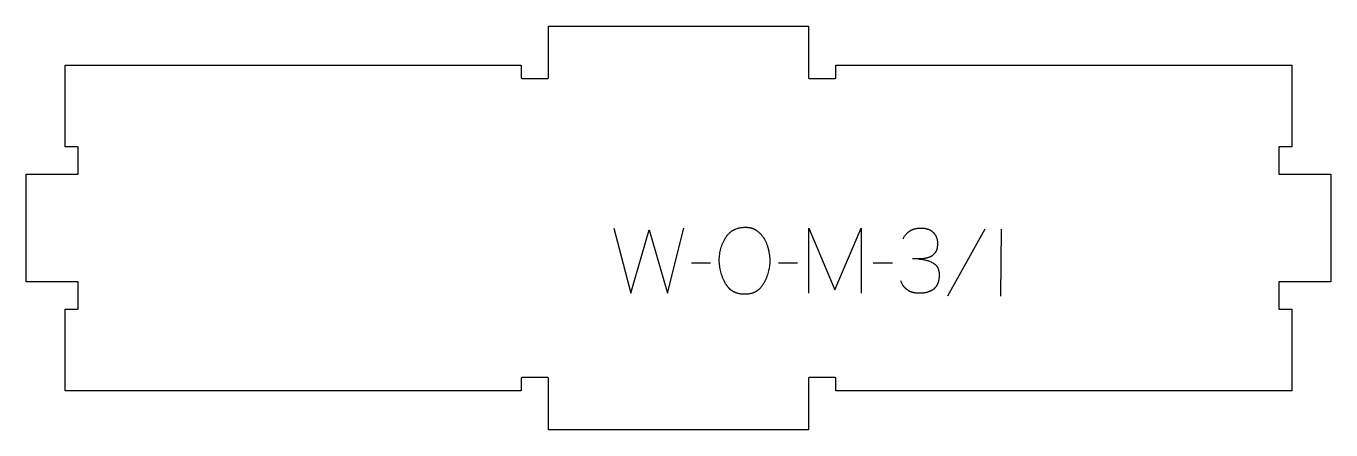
# Model space of a CAD drawing. Extents: x -300 to 300, y -93 to 93.
import ezdxf

# ---------------------------------------------------------------- set-up
doc = ezdxf.new("R2010")
doc.units = 0
doc.layers.add('1_ANYTOOL_1MMDEEP_LABELS_S', color=2, linetype='CONTINUOUS')
doc.layers.add('4_ANYTOOL_CUTTHROUGH_OUTSI', color=5, linetype='CONTINUOUS')

msp = doc.modelspace()

# ---------------------------------------------------------------- linework, layer by layer
at = {"layer": '1_ANYTOOL_1MMDEEP_LABELS_S'}
for p, q in [((140.76, -0.47), (123.58, -31.24)), ((148.29, -0.47), (147.97, -31.24)), ((14.72, -16.11), (5.93, -16.2)), ((54.75, -16.11), (45.96, -16.2)), ((98.25, -16.11), (89.46, -16.2))]:
    msp.add_line(p, q, dxfattribs=at)
msp.add_lwpolyline([(30.79, 0.34), (31.16, 0.34), (31.53, 0.32), (31.88, 0.29), (32.06, 0.27), (32.23, 0.25), (32.41, 0.22), (32.58, 0.2), (32.75, 0.17), (32.91, 0.13), (33.08, 0.1), (33.24, 0.06), (33.4, 0.01), (33.57, -0.03), (33.72, -0.08), (33.88, -0.13), (34.04, -0.19), (34.19, -0.24), (34.34, -0.3), (34.49, -0.37), (34.64, -0.43), (34.78, -0.5), (34.93, -0.57), (35.07, -0.65), (35.21, -0.73), (35.35, -0.81), (35.49, -0.89), (35.62, -0.98), (35.76, -1.06), (36.15, -1.34), (36.4, -1.53), (36.65, -1.73), (36.89, -1.94), (37.13, -2.15), (37.36, -2.36), (37.58, -2.59), (37.8, -2.82), (38.01, -3.05), (38.21, -3.3), (38.41, -3.55), (38.61, -3.8), (38.79, -4.06), (38.97, -4.33), (39.15, -4.6), (39.49, -5.17), (39.65, -5.46), (39.81, -5.75), (39.96, -6.05), (40.1, -6.35), (40.24, -6.66), (40.37, -6.96), (40.5, -7.28), (40.62, -7.59), (40.73, -7.91), (40.84, -8.23), (40.94, -8.56), (41.04, -8.89), (41.13, -9.22), (41.21, -9.56), (41.44, -10.58), (41.57, -11.26), (41.68, -11.93), (41.77, -12.59), (41.84, -13.24), (41.89, -13.89), (41.92, -14.54), (41.93, -15.17), (41.92, -15.81), (41.89, -16.45), (41.84, -17.08), (41.76, -17.72), (41.66, -18.36), (41.54, -19), (41.4, -19.63), (41.24, -20.27), (41.05, -20.91), (40.84, -21.55), (40.62, -22.18), (40.37, -22.82), (40.09, -23.46), (39.8, -24.1), (39.48, -24.73), (39.15, -25.37), (38.97, -25.69), (38.79, -25.99), (38.6, -26.28), (38.41, -26.57), (38.21, -26.84), (38.01, -27.1), (37.79, -27.36), (37.58, -27.6), (37.46, -27.72), (37.35, -27.84), (37.24, -27.95), (37.12, -28.06), (37, -28.17), (36.88, -28.28), (36.76, -28.38), (36.64, -28.48), (36.51, -28.58), (36.39, -28.67), (36.26, -28.77), (36.13, -28.86), (36, -28.95), (35.87, -29.03), (35.74, -29.12), (35.6, -29.2), (35.46, -29.27), (35.33, -29.35), (35.19, -29.42), (35.04, -29.5), (34.9, -29.56), (34.76, -29.63), (34.61, -29.69), (34.46, -29.75), (34.31, -29.81), (34.16, -29.87), (34.01, -29.92), (33.86, -29.97), (33.54, -30.07), (33.23, -30.15), (32.9, -30.23), (32.57, -30.29), (32.23, -30.35), (31.89, -30.39), (31.54, -30.43), (31.18, -30.45), (30.82, -30.47), (30.45, -30.47), (30.06, -30.47), (29.69, -30.45), (29.32, -30.43), (28.96, -30.39), (28.6, -30.34), (28.25, -30.29), (27.91, -30.22), (27.57, -30.15), (27.24, -30.06), (26.92, -29.97), (26.76, -29.91), (26.6, -29.86), (26.45, -29.8), (26.29, -29.74), (26.14, -29.68), (25.99, -29.62), (25.84, -29.55), (25.7, -29.48), (25.55, -29.41), (25.41, -29.33), (25.26, -29.25), (25.12, -29.18), (24.98, -29.09), (24.85, -29.01), (24.71, -28.92), (24.58, -28.83), (24.44, -28.74), (24.31, -28.64), (24.18, -28.55), (24.06, -28.45), (23.93, -28.34), (23.81, -28.24), (23.68, -28.13), (23.56, -28.02), (23.44, -27.91), (23.33, -27.79), (23.21, -27.67), (23.09, -27.55), (22.98, -27.43), (22.87, -27.31), (22.65, -27.05), (22.44, -26.78), (22.24, -26.5), (22.04, -26.21), (21.85, -25.91), (21.67, -25.6), (21.49, -25.29), (21.16, -24.64), (20.85, -23.99), (20.56, -23.34), (20.29, -22.69), (20.04, -22.04), (19.82, -21.39), (19.62, -20.74), (19.43, -20.09), (19.27, -19.44), (19.13, -18.79), (19.02, -18.14), (18.92, -17.48), (18.84, -16.83), (18.79, -16.18), (18.76, -15.52), (18.75, -14.87), (18.76, -14.18), (18.79, -13.49), (18.85, -12.81), (18.93, -12.13), (19.03, -11.46), (19.15, -10.8), (19.3, -10.14), (19.47, -9.49), (19.66, -8.85), (19.87, -8.21), (20.1, -7.58), (20.36, -6.95), (20.64, -6.33), (20.95, -5.71), (21.27, -5.1), (21.62, -4.5), (21.8, -4.2), (22, -3.91), (22.19, -3.63), (22.4, -3.36), (22.61, -3.1), (22.83, -2.85), (23.05, -2.61), (23.28, -2.38), (23.4, -2.27), (23.52, -2.16), (23.64, -2.05), (23.77, -1.95), (23.89, -1.84), (24.02, -1.74), (24.15, -1.64), (24.27, -1.55), (24.41, -1.46), (24.54, -1.36), (24.67, -1.28), (24.81, -1.19), (24.95, -1.11), (25.09, -1.02), (25.23, -0.94), (25.37, -0.87), (25.51, -0.79), (25.66, -0.72), (25.96, -0.58), (26.26, -0.46), (26.57, -0.34), (26.88, -0.23), (27.21, -0.13), (27.54, -0.04), (27.87, 0.04), (28.21, 0.11), (28.56, 0.17), (28.92, 0.22), (29.28, 0.27), (29.65, 0.3), (30.02, 0.32), (30.4, 0.34)], close=True, dxfattribs=at)
for points in [[(-29.64, 0), (-21.92, -30), (-13.48, -0.9), (-5, -30), (2.5, 0)], [(59.89, -30), (59.89, 0), (71.89, -28.37), (83.89, -0.13), (83.89, -30)], [(103.22, -4.93), (103.38, -4.63), (103.54, -4.33), (103.71, -4.05), (103.89, -3.77), (104.07, -3.51), (104.26, -3.25), (104.46, -3.01), (104.56, -2.89), (104.66, -2.77), (104.77, -2.66), (104.87, -2.55), (104.98, -2.44), (105.09, -2.33), (105.2, -2.22), (105.31, -2.12), (105.42, -2.02), (105.54, -1.93), (105.65, -1.83), (105.77, -1.74), (105.89, -1.65), (106.01, -1.56), (106.13, -1.47), (106.26, -1.39), (106.38, -1.31), (106.51, -1.23), (106.64, -1.16), (106.77, -1.08), (106.9, -1.01), (107.03, -0.94), (107.17, -0.88), (107.3, -0.81), (107.44, -0.75), (107.58, -0.69), (107.72, -0.64), (107.87, -0.58), (108.01, -0.53), (108.16, -0.48), (108.3, -0.43), (108.45, -0.39), (108.76, -0.31), (109.06, -0.24), (109.38, -0.17), (109.7, -0.12), (110.03, -0.08), (110.36, -0.04), (110.7, -0.02), (111.05, 0), (111.4, 0), (111.61, 0), (111.82, -0.01), (112.03, -0.02), (112.23, -0.03), (112.43, -0.05), (112.63, -0.07), (112.82, -0.09), (113.02, -0.12), (113.21, -0.15), (113.4, -0.18), (113.58, -0.22), (113.76, -0.27), (113.94, -0.31), (114.12, -0.36), (114.3, -0.41), (114.47, -0.47), (114.64, -0.53), (114.81, -0.6), (114.97, -0.66), (115.13, -0.74), (115.29, -0.81), (115.45, -0.89), (115.61, -0.97), (115.76, -1.06), (115.91, -1.15), (116.06, -1.24), (116.2, -1.34), (116.35, -1.44), (116.49, -1.55), (116.62, -1.66), (116.76, -1.77), (116.89, -1.89), (117.02, -2.01), (117.15, -2.13), (117.27, -2.25), (117.39, -2.38), (117.51, -2.51), (117.62, -2.65), (117.72, -2.79), (117.83, -2.93), (117.92, -3.07), (118.02, -3.22), (118.11, -3.37), (118.19, -3.52), (118.27, -3.68), (118.35, -3.84), (118.42, -4), (118.49, -4.17), (118.55, -4.34), (118.61, -4.51), (118.66, -4.68), (118.72, -4.86), (118.76, -5.04), (118.8, -5.23), (118.84, -5.42), (118.88, -5.61), (118.9, -5.8), (118.93, -6), (118.95, -6.2), (118.97, -6.4), (118.98, -6.61), (118.99, -6.82), (118.99, -7.03), (118.99, -7.59), (118.97, -7.92), (118.95, -8.24), (118.92, -8.55), (118.88, -8.85), (118.85, -9), (118.83, -9.15), (118.8, -9.29), (118.77, -9.43), (118.74, -9.56), (118.7, -9.7), (118.66, -9.83), (118.62, -9.96), (118.58, -10.08), (118.54, -10.21), (118.49, -10.33), (118.44, -10.45), (118.39, -10.56), (118.34, -10.67), (118.28, -10.78), (118.23, -10.89), (118.17, -11), (118.1, -11.1), (118.04, -11.2), (117.97, -11.3), (117.9, -11.39), (117.83, -11.49), (117.69, -11.66), (117.54, -11.84), (117.38, -12), (117.22, -12.16), (117.14, -12.24), (117.06, -12.31), (116.97, -12.39), (116.89, -12.46), (116.8, -12.53), (116.71, -12.6), (116.63, -12.66), (116.54, -12.73), (116.45, -12.79), (116.36, -12.85), (116.26, -12.91), (116.17, -12.97), (116.07, -13.03), (115.98, -13.08), (115.88, -13.14), (115.78, -13.19), (115.69, -13.24), (115.58, -13.29), (115.48, -13.33), (115.38, -13.38), (115.28, -13.42), (115.17, -13.46), (114.96, -13.54), (114.75, -13.62), (114.53, -13.68), (114.31, -13.75), (114.09, -13.81), (113.86, -13.86), (113.63, -13.91), (113.4, -13.96), (113.17, -14), (112.94, -14.04), (112.7, -14.08), (112.46, -14.1), (112.22, -14.13), (111.98, -14.15), (111.73, -14.17), (111.48, -14.18), (111.23, -14.19), (107.55, -14.23)], [(110.33, -14.23), (110.77, -14.26), (111.2, -14.29), (111.63, -14.34), (112.06, -14.4), (112.48, -14.47), (112.89, -14.56), (113.3, -14.65), (113.71, -14.75), (114.11, -14.87), (114.51, -15), (114.9, -15.13), (115.29, -15.28), (115.68, -15.44), (116.06, -15.61), (116.43, -15.79), (116.8, -15.99), (116.99, -16.08), (117.16, -16.19), (117.25, -16.24), (117.33, -16.3), (117.42, -16.35), (117.5, -16.41), (117.58, -16.47), (117.66, -16.53), (117.73, -16.59), (117.81, -16.65), (117.88, -16.72), (117.96, -16.78), (118.03, -16.85), (118.1, -16.91), (118.17, -16.98), (118.23, -17.05), (118.3, -17.12), (118.36, -17.19), (118.43, -17.27), (118.49, -17.34), (118.55, -17.42), (118.61, -17.49), (118.66, -17.57), (118.72, -17.65), (118.77, -17.73), (118.83, -17.81), (118.88, -17.89), (118.93, -17.98), (118.98, -18.06), (119.02, -18.15), (119.07, -18.24), (119.11, -18.33), (119.15, -18.42), (119.2, -18.51), (119.24, -18.6), (119.27, -18.69), (119.35, -18.89), (119.41, -19.08), (119.47, -19.28), (119.53, -19.49), (119.58, -19.7), (119.62, -19.91), (119.66, -20.13), (119.69, -20.36), (119.72, -20.59), (119.74, -20.82), (119.75, -21.06), (119.76, -21.31), (119.76, -21.56), (119.76, -21.84), (119.75, -22.11), (119.74, -22.38), (119.72, -22.64), (119.7, -22.9), (119.67, -23.16), (119.64, -23.4), (119.61, -23.65), (119.57, -23.89), (119.52, -24.12), (119.47, -24.35), (119.41, -24.58), (119.35, -24.8), (119.29, -25.01), (119.22, -25.22), (119.14, -25.43), (119.06, -25.62), (118.98, -25.82), (118.89, -26.01), (118.79, -26.19), (118.69, -26.37), (118.59, -26.55), (118.48, -26.72), (118.36, -26.88), (118.24, -27.05), (118.12, -27.2), (117.99, -27.35), (117.93, -27.42), (117.86, -27.5), (117.79, -27.57), (117.72, -27.64), (117.65, -27.71), (117.58, -27.77), (117.5, -27.84), (117.43, -27.9), (117.28, -28.03), (117.12, -28.15), (116.96, -28.27), (116.79, -28.38), (116.63, -28.49), (116.46, -28.6), (116.28, -28.7), (116.1, -28.8), (115.92, -28.89), (115.74, -28.98), (115.55, -29.07), (115.35, -29.15), (115.16, -29.23), (114.96, -29.3), (114.76, -29.38), (114.55, -29.44), (114.34, -29.51), (114.13, -29.57), (113.91, -29.62), (113.69, -29.67), (113.47, -29.72), (113.24, -29.77), (113.01, -29.81), (112.77, -29.84), (112.53, -29.88), (112.05, -29.93), (111.55, -29.97), (111.03, -29.99), (110.5, -30), (110.12, -29.99), (109.75, -29.98), (109.38, -29.95), (109.02, -29.91), (108.67, -29.86), (108.5, -29.83), (108.33, -29.8), (108.16, -29.76), (107.99, -29.73), (107.83, -29.69), (107.67, -29.64), (107.5, -29.6), (107.34, -29.55), (107.19, -29.5), (107.03, -29.44), (106.88, -29.39), (106.73, -29.33), (106.58, -29.26), (106.43, -29.2), (106.28, -29.13), (106.14, -29.06), (106, -28.99), (105.86, -28.91), (105.72, -28.83), (105.59, -28.75), (105.45, -28.66), (105.32, -28.58), (105.19, -28.48), (105.06, -28.39), (104.93, -28.3), (104.81, -28.2), (104.69, -28.09), (104.57, -27.99), (104.45, -27.88), (104.33, -27.77), (104.22, -27.66), (104.1, -27.55), (103.99, -27.43), (103.88, -27.31), (103.78, -27.18), (103.67, -27.06), (103.57, -26.93), (103.47, -26.79), (103.37, -26.66), (103.27, -26.52), (103.17, -26.38), (103.08, -26.24), (102.99, -26.09), (102.9, -25.94), (102.72, -25.64), (102.56, -25.32), (102.4, -24.99), (102.25, -24.65), (102.1, -24.3)]]:
    msp.add_lwpolyline(points, dxfattribs=at)
at = {"layer": '4_ANYTOOL_CUTTHROUGH_OUTSI'}
msp.add_lwpolyline([(72.25, 74.75), (281.75, 74.75), (281.75, 37.25), (276, 37.25, 0.414214), (275.75, 37), (275.75, 25, 0.414214), (276, 24.75), (299.75, 24.75), (299.75, -24.75), (276, -24.75, 0.414214), (275.75, -25), (275.75, -37, 0.414214), (276, -37.25), (281.75, -37.25), (281.75, -74.75), (72.25, -74.75), (72.25, -69, 0.414214), (72, -68.75), (60, -68.75, 0.414214), (59.75, -69), (59.75, -92.75), (-59.75, -92.75), (-59.75, -69, 0.414214), (-60, -68.75), (-72, -68.75, 0.414214), (-72.25, -69), (-72.25, -74.75), (-281.75, -74.75), (-281.75, -37.25), (-276, -37.25, 0.414214), (-275.75, -37), (-275.75, -25, 0.414214), (-276, -24.75), (-299.75, -24.75), (-299.75, 24.75), (-276, 24.75, 0.414214), (-275.75, 25), (-275.75, 37, 0.414214), (-276, 37.25), (-281.75, 37.25), (-281.75, 74.75), (-72.25, 74.75), (-72.25, 69, 0.414214), (-72, 68.75), (-60, 68.75, 0.414214), (-59.75, 69), (-59.75, 92.75), (59.75, 92.75), (59.75, 69, 0.414214), (60, 68.75), (72, 68.75, 0.414214), (72.25, 69)], format="xyb", close=True, dxfattribs=at)

doc.saveas('drawing.dxf')
